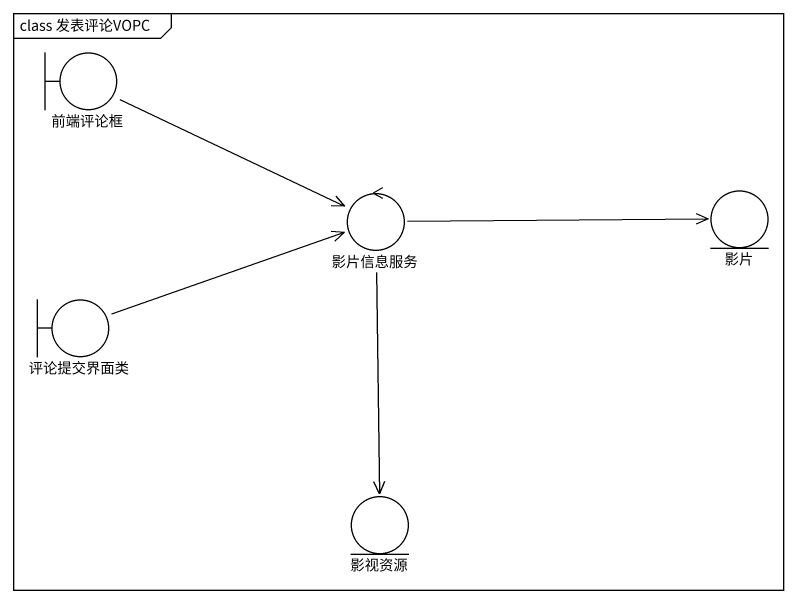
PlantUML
@startuml
mainframe class 发表评论VOPC
boundary 前端评论框
control 影片信息服务
entity 影片
boundary 评论提交界面类
entity 影视资源
前端评论框 -right-> 影片信息服务
影片信息服务 -right-> 影片
影片信息服务 --> 影视资源
评论提交界面类 -right-> 影片信息服务
@enduml
